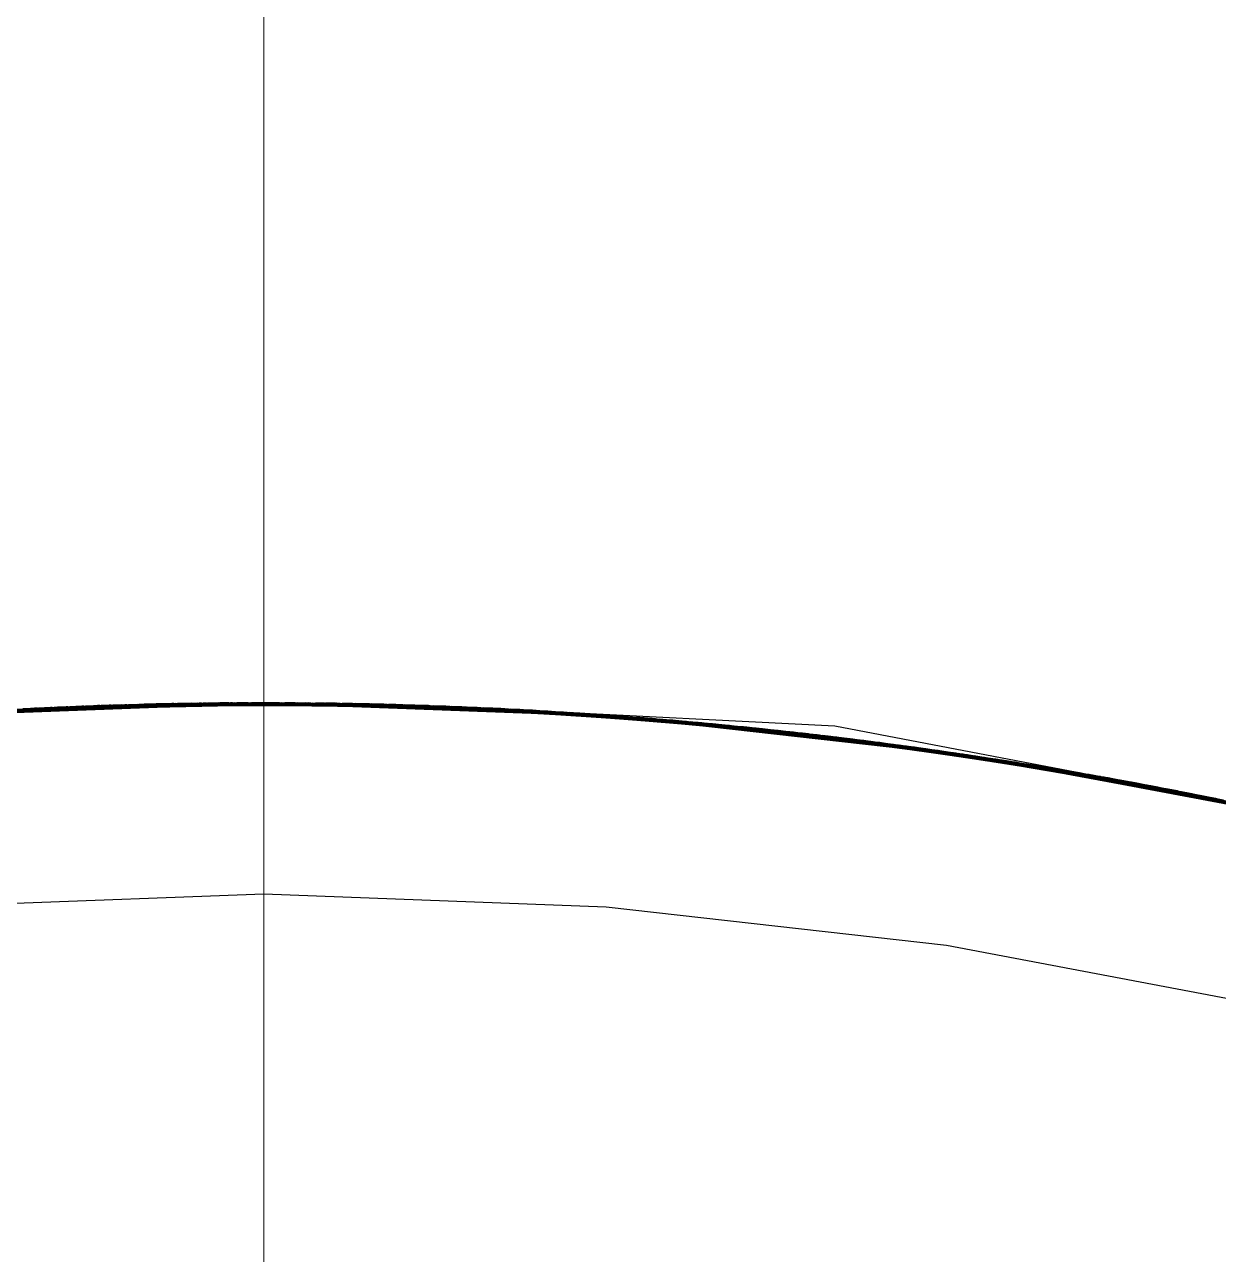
# Model space of a CAD drawing. Header units: millimetres. Extents: x 0 to 420, y 0 to 297.
# Drawn here: x 194.249 to 195.5, y 271.422 to 272.711 of the extents above; entities that cross this region are included whole.
import ezdxf

# ---------------------------------------------------------------- set-up
doc = ezdxf.new("R2010")
doc.units = ezdxf.units.MM
doc.linetypes.add('CENTER', pattern=[5.08, 3.175, -0.635, 0.635, -0.635])
doc.linetypes.add('DASHED', pattern=[1.524, 1.27, -0.254])
for name, color, linetype, lineweight in [('CENTER', 1, 'CENTER', 18), ('HIDDEN', 8, 'DASHED', 25), ('VISIBLE', 7, 'CONTINUOUS', 50)]:
    doc.layers.add(name, color=color, linetype=linetype, lineweight=lineweight)

msp = doc.modelspace()

# ---------------------------------------------------------------- linework, layer by layer
at = {"layer": 'CENTER'}
msp.add_line((194.5, 259.99999), (194.5, 274), dxfattribs=at)
at = {"layer": 'HIDDEN'}
for points in [[(194.05432, 271.9801), (194.36995, 271.99831)], [(194.06045, 271.98064), (194.3761, 271.99846)], [(194.07177, 271.98162), (194.38746, 271.99873)], [(194.07359, 271.98171), (194.38113, 271.99839)], [(194.0779, 271.98214), (194.39361, 271.99886)], [(194.08923, 271.98309), (194.40498, 271.99909)], [(194.08987, 271.98308), (194.39752, 271.99875)], [(194.09536, 271.98359), (194.41113, 271.9992)], [(194.10148, 271.98409), (194.41727, 271.99931)], [(194.10618, 271.9844), (194.41386, 271.99906)], [(194.10669, 271.98451), (194.42249, 271.9994)], [(194.11281, 271.98498), (194.42863, 271.99949)], [(194.11869, 271.98537), (194.42833, 271.99935)], [(194.11894, 271.98545), (194.43477, 271.99957)], [(194.12271, 271.98568), (194.43029, 271.99932)], [(194.12415, 271.98585), (194.44001, 271.99963)], [(194.12635, 271.98601), (194.5, 271.99999)], [(194.5, 271.99999), (194.12635, 271.98601)], [(194.5, 271.99999), (194.12635, 271.98601)], [(194.12945, 271.98613), (194.49906, 271.99996)], [(194.13028, 271.9863), (194.44615, 271.9997)], [(194.13501, 271.98659), (194.44471, 271.99955)], [(194.13641, 271.98675), (194.4523, 271.99976)], [(194.1451, 271.98713), (194.44669, 271.99952)], [(194.14774, 271.98758), (194.46366, 271.99987)], [(194.15125, 271.98775), (194.45918, 271.99963)], [(194.15388, 271.988), (194.46981, 271.9999)], [(194.16169, 271.98828), (194.4548, 271.99936)], [(194.16522, 271.98877), (194.48118, 271.99996)], [(194.16778, 271.98888), (194.4756, 271.99974)], [(194.17136, 271.98918), (194.48733, 271.99997)], [(194.17791, 271.98935), (194.46311, 271.99919)], [(194.1827, 271.98992), (194.4987, 271.99999)], [(194.18404, 271.98993), (194.49199, 271.99979)], [(194.18885, 271.9903), (194.50486, 271.99999)], [(194.19426, 271.99038), (194.47131, 271.99903)], [(194.20019, 271.991), (194.51622, 271.99997)], [(194.20043, 271.99095), (194.50834, 271.99979)], [(194.20632, 271.99136), (194.52236, 271.99995)], [(194.21077, 271.99137), (194.4794, 271.99887)], [(194.21245, 271.99172), (194.5285, 271.99991)], [(194.21694, 271.99191), (194.52476, 271.99974)], [(194.21768, 271.99202), (194.53373, 271.99988)], [(194.22381, 271.99236), (194.53987, 271.99983)], [(194.22695, 271.99228), (194.48771, 271.99871)], [(194.2293, 271.9926), (194.53915, 271.99971)], [(194.22995, 271.99269), (194.54602, 271.99978)], [(194.23317, 271.99281), (194.54114, 271.99963)], [(194.23516, 271.99298), (194.55125, 271.99974)], [(194.24129, 271.9933), (194.55739, 271.99967)], [(194.24556, 271.99345), (194.55569, 271.99955)], [(194.24743, 271.99361), (194.56354, 271.99959)], [(194.256, 271.99378), (194.55753, 271.99947)], [(194.25878, 271.99417), (194.5749, 271.99943)], [(194.26207, 271.99426), (194.57009, 271.99931)], [(194.26493, 271.99446), (194.58105, 271.99933)], [(194.2722, 271.99455), (194.56586, 271.99913)], [(194.27629, 271.99499), (194.59242, 271.99914)], [(194.27833, 271.99501), (194.58646, 271.99905)], [(194.28244, 271.99526), (194.59858, 271.99902)], [(194.28864, 271.99527), (194.57404, 271.99878)], [(194.29379, 271.99574), (194.60993, 271.99879)], [(194.36149, 271.99807), (194.29387, 271.99574)], [(194.2948, 271.99572), (194.60283, 271.99874)], [(194.29993, 271.99599), (194.61607, 271.99865)], [(194.30511, 271.99594), (194.58219, 271.99844)], [(194.30607, 271.99623), (194.62222, 271.9985)], [(194.31127, 271.99637), (194.61923, 271.99838)], [(194.3113, 271.99643), (194.62745, 271.99837)], [(194.31744, 271.99666), (194.63359, 271.99821)], [(194.3213, 271.99655), (194.59049, 271.99809)], [(194.32367, 271.99682), (194.63358, 271.99807)], [(194.43031, 271.99951), (194.36149, 271.99807)], [(194.36779, 271.99814), (194.37727, 271.99841)], [(194.36995, 271.99831), (194.68611, 271.99653)], [(194.37272, 271.99831), (194.68088, 271.99652)], [(194.3761, 271.99846), (194.69226, 271.99629)], [(194.38311, 271.99837), (194.66845, 271.99649)], [(194.38647, 271.99868), (194.38783, 271.99872)], [(194.38746, 271.99873), (194.70361, 271.99585)], [(194.38926, 271.9987), (194.69726, 271.99591)], [(194.3912, 271.99881), (194.39132, 271.99881)], [(194.39361, 271.99886), (194.70975, 271.99559)], [(194.39949, 271.99873), (194.67666, 271.99599)], [(194.40225, 271.99899), (194.40541, 271.99904)], [(194.40498, 271.99909), (194.72112, 271.9951)], [(194.40565, 271.99904), (194.71364, 271.99523)], [(194.40586, 271.99905), (194.40971, 271.99911)], [(194.41113, 271.9992), (194.72726, 271.99483)], [(194.41574, 271.99903), (194.68492, 271.99549)], [(194.41727, 271.99931), (194.73339, 271.99455)], [(194.41779, 271.99924), (194.42635, 271.99938)], [(194.42198, 271.99932), (194.72997, 271.99451)], [(194.42249, 271.9994), (194.73861, 271.9943)], [(194.42863, 271.99949), (194.74474, 271.99401)], [(194.5, 271.99999), (194.43031, 271.99951)], [(194.4306, 271.99945), (194.43412, 271.99951)], [(194.43238, 271.99929), (194.69294, 271.995)], [(194.43448, 271.99951), (194.74447, 271.99388)], [(194.43477, 271.99957), (194.75088, 271.99369)], [(194.43493, 271.99953), (194.43772, 271.99957)], [(194.43857, 271.99955), (194.74638, 271.99373)], [(194.43968, 271.9996), (194.44106, 271.99963)], [(194.44001, 271.99963), (194.7561, 271.99343)], [(194.44615, 271.9997), (194.76223, 271.99311)], [(194.44846, 271.99971), (194.44954, 271.99972)], [(194.45089, 271.99969), (194.76081, 271.99305)], [(194.45192, 271.99973), (194.45415, 271.99974)], [(194.4523, 271.99976), (194.76838, 271.99278)], [(194.46101, 271.99959), (194.76278, 271.99289)], [(194.46339, 271.99979), (194.47181, 271.99984)], [(194.46366, 271.99987), (194.77973, 271.99217)], [(194.46716, 271.99982), (194.77525, 271.99221)], [(194.46981, 271.9999), (194.78587, 271.99182)], [(194.4776, 271.99969), (194.77088, 271.99222)], [(194.47953, 271.99988), (194.4837, 271.9999)], [(194.48118, 271.99996), (194.79721, 271.99115)], [(194.48374, 271.9999), (194.79162, 271.99129)], [(194.48379, 271.9999), (194.48733, 271.99992)], [(194.48733, 271.99997), (194.80335, 271.99078)], [(194.49391, 271.99973), (194.77912, 271.99153)], [(194.49576, 271.99855), (194.65414, 271.99543)], [(194.498, 271.99998), (194.49825, 271.99998)], [(194.4987, 271.99999), (194.8147, 271.99008)], [(194.5, 271.99999), (194.87365, 271.98601)], [(194.87106, 271.98611), (194.5, 271.99999)], [(194.87365, 271.98601), (194.5, 271.99999)], [(194.55497, 271.99969), (194.5, 271.99999)], [(194.50007, 271.99993), (194.80799, 271.9903)], [(194.50102, 271.99996), (194.86724, 271.98649)], [(194.50181, 271.99998), (194.50259, 271.99998)], [(194.50486, 271.99999), (194.82084, 271.98969)], [(194.51022, 271.99973), (194.78733, 271.99085)], [(194.51239, 271.99991), (194.52199, 271.99984)], [(194.51622, 271.99997), (194.83218, 271.98895)], [(194.51644, 271.9999), (194.8243, 271.98927)], [(194.52236, 271.99995), (194.83831, 271.98854)], [(194.52682, 271.99967), (194.79536, 271.99018)], [(194.52718, 271.9998), (194.53871, 271.99972)], [(194.5285, 271.99991), (194.84443, 271.98812)], [(194.53301, 271.99982), (194.84069, 271.98818)], [(194.53373, 271.99988), (194.84965, 271.98775)], [(194.53961, 271.99972), (194.55415, 271.99962)], [(194.53987, 271.99983), (194.85578, 271.98732)], [(194.54304, 271.99956), (194.80366, 271.98949)], [(194.54538, 271.99972), (194.85506, 271.98724)], [(194.54602, 271.99978), (194.86192, 271.98687)], [(194.54926, 271.99969), (194.85705, 271.98703)], [(194.55125, 271.99974), (194.86712, 271.9865)], [(194.60944, 271.9988), (194.55497, 271.99969)], [(194.55739, 271.99967), (194.87325, 271.98605)], [(194.55772, 271.99959), (194.56131, 271.99957)], [(194.56164, 271.99955), (194.87156, 271.98604)], [(194.56211, 271.99956), (194.56491, 271.99954)], [(194.56354, 271.99959), (194.87938, 271.98558)], [(194.57209, 271.99922), (194.87338, 271.98584)], [(194.5749, 271.99943), (194.89071, 271.9847)], [(194.57515, 271.99939), (194.57769, 271.99934)], [(194.5782, 271.99932), (194.88588, 271.98489)], [(194.57856, 271.99932), (194.58234, 271.99924)], [(194.58105, 271.99933), (194.89685, 271.98421)], [(194.58834, 271.99896), (194.88165, 271.98497)], [(194.58972, 271.99909), (194.60029, 271.99887)], [(194.59242, 271.99914), (194.90818, 271.9833)], [(194.59449, 271.99903), (194.90222, 271.98359)], [(194.59858, 271.99902), (194.91432, 271.9828)], [(194.60473, 271.99864), (194.88981, 271.98411)], [(194.60532, 271.99877), (194.61635, 271.99854)], [(194.67761, 271.99684), (194.60944, 271.9988)], [(194.60993, 271.99879), (194.92564, 271.98185)], [(194.61092, 271.9987), (194.91852, 271.98225)], [(194.61607, 271.99865), (194.93176, 271.98132)], [(194.62127, 271.99827), (194.89787, 271.98326)], [(194.62222, 271.9985), (194.93787, 271.98078)], [(194.62274, 271.9984), (194.62744, 271.99831)], [(194.62745, 271.99837), (194.94309, 271.98032)], [(194.62745, 271.99831), (194.93488, 271.98086)], [(194.62746, 271.99831), (194.63079, 271.99824)], [(194.63359, 271.99821), (194.9492, 271.97977)], [(194.6377, 271.99809), (194.63792, 271.99809)], [(193.94364, 271.96894), (194.25878, 271.99417)], [(193.94689, 271.96924), (194.25401, 271.99375)], [(193.94975, 271.96962), (194.26493, 271.99446)], [(193.95698, 271.97016), (194.2498, 271.9933)], [(193.96105, 271.97087), (194.27629, 271.99499)], [(193.96307, 271.97102), (194.27034, 271.99452)], [(193.96717, 271.97152), (194.28244, 271.99526)], [(193.97341, 271.97193), (194.25796, 271.99347)], [(193.97847, 271.97272), (194.29379, 271.99574)], [(193.97951, 271.97276), (194.28671, 271.99525)], [(193.98459, 271.97335), (194.29993, 271.99599)], [(193.98973, 271.97363), (194.26616, 271.99364)], [(193.9907, 271.97399), (194.30607, 271.99623)], [(193.99585, 271.97445), (194.3031, 271.99592)], [(193.9959, 271.97452), (194.3113, 271.99643)], [(194.00202, 271.97513), (194.31744, 271.99666)], [(194.00588, 271.97526), (194.27446, 271.99382)], [(194.00813, 271.97574), (194.32358, 271.99688)], [(194.00823, 271.97569), (194.31743, 271.99653)], [(194.01208, 271.97607), (194.31942, 271.99654)], [(194.01333, 271.97626), (194.3288, 271.99707)], [(194.01944, 271.97685), (194.33493, 271.99727)], [(194.02451, 271.97727), (194.33394, 271.99711)], [(194.02555, 271.97743), (194.34107, 271.99747)], [(194.03482, 271.97805), (194.33585, 271.99711)], [(194.03687, 271.9785), (194.35244, 271.99781)], [(194.04089, 271.97881), (194.34838, 271.9975)], [(194.043, 271.97906), (194.35859, 271.99799)], [(194.05095, 271.97953), (194.34419, 271.99713)], [(194.05707, 271.98027), (194.36473, 271.99797)], [(194.06748, 271.981), (194.35231, 271.99715)], [(194.06965, 271.97999), (194.28248, 271.99399)], [(194.08374, 271.98238), (194.36058, 271.99717)], [(194.09999, 271.98371), (194.36883, 271.99719)], [(194.11655, 271.98502), (194.37688, 271.99721)], [(194.17983, 271.98828), (194.33819, 271.99518)], [(194.29387, 271.99574), (194.22776, 271.99258)], [(194.25943, 271.99418), (194.26102, 271.99425)], [(194.2628, 271.99432), (194.26577, 271.99445)], [(194.2739, 271.99479), (194.28394, 271.99521)], [(194.28939, 271.99544), (194.30004, 271.99589)], [(194.30675, 271.99618), (194.3112, 271.99636)], [(194.31137, 271.99637), (194.31461, 271.99651)], [(194.3215, 271.9968), (194.3218, 271.99681)], [(194.32358, 271.99688), (194.63973, 271.99804)], [(194.32516, 271.99692), (194.3264, 271.99695)], [(194.32754, 271.99696), (194.63556, 271.99796)], [(194.32832, 271.99701), (194.33148, 271.9971)], [(194.3288, 271.99707), (194.64495, 271.9979)], [(194.33493, 271.99727), (194.65109, 271.99772)], [(194.33576, 271.99722), (194.34553, 271.9975)], [(194.33999, 271.99737), (194.65012, 271.99761)], [(194.34107, 271.99747), (194.65723, 271.99752)], [(194.35038, 271.9975), (194.65199, 271.9975)], [(194.35092, 271.99766), (194.36198, 271.99797)], [(194.35244, 271.99781), (194.66859, 271.99715)], [(194.35647, 271.99787), (194.66453, 271.9971)], [(194.35859, 271.99799), (194.67475, 271.99693)], [(194.36657, 271.99796), (194.66032, 271.99699)], [(194.38524, 271.99723), (194.59852, 271.99776)], [(194.63745, 271.99785), (194.90616, 271.98238)], [(194.63973, 271.99804), (194.95533, 271.97922)], [(194.63982, 271.99797), (194.94921, 271.97964)], [(194.64128, 271.99798), (194.6426, 271.99793)], [(194.6437, 271.99787), (194.95117, 271.9794)], [(194.64446, 271.99787), (194.64764, 271.99776)], [(194.64495, 271.9979), (194.96053, 271.97875)], [(194.65109, 271.99772), (194.96664, 271.97818)], [(194.65197, 271.99761), (194.66166, 271.99728)], [(194.65611, 271.9975), (194.96569, 271.97813)], [(194.65723, 271.99752), (194.97276, 271.97759)], [(194.66654, 271.99697), (194.96752, 271.9779)], [(194.66711, 271.99709), (194.67804, 271.99671)], [(194.66859, 271.99715), (194.98408, 271.9765)], [(194.67264, 271.99695), (194.98, 271.97671)], [(194.67475, 271.99693), (194.9902, 271.9759)], [(194.7444, 271.99402), (194.67761, 271.99684)], [(194.68273, 271.9964), (194.9758, 271.97687)], [(194.68406, 271.9965), (194.69326, 271.99619)], [(194.68611, 271.99653), (195.00151, 271.97478)], [(194.68888, 271.99636), (194.9963, 271.9751)], [(194.69226, 271.99629), (195.00764, 271.97416)], [(194.6992, 271.99577), (194.98391, 271.97586)], [(194.70128, 271.9945), (194.91416, 271.98154)], [(194.70285, 271.99586), (194.70383, 271.99582)], [(194.70361, 271.99585), (195.01894, 271.97299)], [(194.70537, 271.99571), (195.0126, 271.97345)], [(194.70717, 271.99569), (194.70773, 271.99567)], [(194.70975, 271.99559), (195.02505, 271.97235)], [(194.71564, 271.99509), (194.99201, 271.97485)], [(194.71786, 271.99518), (194.72669, 271.99476)], [(194.72112, 271.9951), (195.03636, 271.97114)], [(194.72181, 271.99501), (195.02891, 271.97175)], [(194.72726, 271.99483), (195.04247, 271.97048)], [(194.73184, 271.99436), (195.00025, 271.97382)], [(194.73288, 271.99446), (194.74377, 271.99394)], [(194.73339, 271.99455), (195.04858, 271.96981)], [(194.73809, 271.99426), (195.04516, 271.96999)], [(194.73861, 271.9943), (195.05377, 271.96924)], [(194.80952, 271.9904), (194.7444, 271.99402)], [(194.74474, 271.99401), (195.05987, 271.96856)], [(194.74522, 271.99387), (194.75878, 271.99322)], [(194.74847, 271.99357), (195.00822, 271.97283)], [(194.75054, 271.99365), (195.05963, 271.96845)], [(194.75088, 271.99369), (195.06598, 271.96786)], [(194.75467, 271.99344), (195.06149, 271.96818)], [(194.7561, 271.99343), (195.07117, 271.96726)], [(194.76223, 271.99311), (195.07727, 271.96656)], [(194.76351, 271.993), (194.76608, 271.99287)], [(194.76697, 271.9928), (195.07585, 271.96659)], [(194.76826, 271.99277), (194.76946, 271.99271)], [(194.76838, 271.99278), (195.08338, 271.96584)], [(194.77707, 271.99206), (195.07781, 271.9663)], [(194.77973, 271.99217), (195.09865, 271.97599)], [(194.78019, 271.99209), (194.783, 271.99192)], [(194.78322, 271.9919), (195.09021, 271.96484)], [(194.78339, 271.9919), (194.78786, 271.99162)], [(194.78587, 271.99182), (195.10078, 271.96377)], [(194.7936, 271.99111), (195.08587, 271.96511)], [(194.79481, 271.9912), (194.80499, 271.99058)], [(194.79721, 271.99115), (195.11206, 271.96239)], [(194.79975, 271.99094), (195.10648, 271.96288)], [(194.80335, 271.99078), (195.11816, 271.96163)], [(194.87267, 271.98609), (194.80952, 271.9904)], [(194.80994, 271.99012), (195.09401, 271.96391)], [(194.81113, 271.9902), (194.82049, 271.98963)], [(194.81172, 271.98882), (194.96946, 271.9757)], [(194.8147, 271.99008), (195.12945, 271.96021)], [(194.81611, 271.98992), (195.12275, 271.96086)], [(194.82084, 271.98969), (195.13555, 271.95944)], [(194.82616, 271.98909), (195.10219, 271.96271)], [(194.82928, 271.9891), (194.83143, 271.98897)], [(194.83218, 271.98895), (195.14682, 271.95799)], [(194.8324, 271.98887), (195.13896, 271.9588)], [(194.83381, 271.98882), (194.83495, 271.98875)], [(194.83831, 271.98854), (195.15291, 271.95719)], [(194.84276, 271.98798), (195.11014, 271.96154)], [(194.84443, 271.98812), (195.15899, 271.95638)], [(194.84528, 271.98801), (194.85323, 271.98742)], [(194.84895, 271.98774), (195.15526, 271.95668)], [(194.84965, 271.98775), (195.16418, 271.95568)], [(194.85578, 271.98732), (195.17026, 271.95486)], [(194.85662, 271.98717), (194.87037, 271.98616)], [(194.85895, 271.98684), (195.11838, 271.96033)], [(194.86127, 271.98686), (195.16956, 271.95483)], [(194.86192, 271.98687), (195.17636, 271.95403)], [(194.86515, 271.98658), (195.17153, 271.9545)], [(194.86712, 271.9865), (195.18153, 271.95333)], [(194.86724, 271.98649), (195.22964, 271.94636)], [(194.93359, 271.98116), (194.87267, 271.98609)], [(194.87281, 271.98598), (194.88216, 271.98529)], [(194.87325, 271.98605), (195.18762, 271.95249)], [(194.87365, 271.98601), (195.24521, 271.94415)], [(195.24521, 271.94415), (194.87365, 271.98601)], [(195.24422, 271.94426), (194.87465, 271.9859)], [(194.87748, 271.98566), (195.18593, 271.95258)], [(194.87938, 271.98558), (195.19371, 271.95164)], [(194.88788, 271.98467), (195.18773, 271.95228)], [(194.89063, 271.98467), (194.89302, 271.98449)], [(194.89071, 271.9847), (195.20496, 271.95005)], [(194.89401, 271.98438), (195.20014, 271.95054)], [(194.89541, 271.98431), (194.89635, 271.98424)], [(194.89685, 271.98421), (195.21105, 271.94917)], [(194.90412, 271.98338), (195.1959, 271.95089)], [(194.90719, 271.98334), (194.90989, 271.98311)], [(194.90818, 271.9833), (195.22231, 271.94754)], [(194.91028, 271.98307), (195.21637, 271.94821)], [(194.91058, 271.98305), (194.91448, 271.98271)], [(194.91432, 271.9828), (195.2284, 271.94665)], [(194.9204, 271.98204), (195.20401, 271.94951)], [(194.92207, 271.98206), (194.93162, 271.98124)], [(194.92564, 271.98185), (195.23964, 271.94499)], [(194.92661, 271.9817), (195.23255, 271.94584)], [(194.93176, 271.98132), (195.24571, 271.94408)], [(194.99203, 271.97573), (194.93359, 271.98116)], [(194.93693, 271.98061), (195.21197, 271.94816)], [(194.93787, 271.98078), (195.25178, 271.94315)], [(194.93843, 271.98065), (194.94676, 271.97994)], [(194.94309, 271.98032), (195.25695, 271.94236)], [(194.94311, 271.98026), (195.24879, 271.94342)], [(194.9492, 271.97977), (195.26302, 271.94143)], [(194.95243, 271.97945), (194.95417, 271.9793)], [(194.95306, 271.97917), (195.22018, 271.94676)], [(194.95533, 271.97922), (195.2691, 271.94048)], [(194.95541, 271.97915), (195.26304, 271.94129)], [(194.95716, 271.97904), (194.95757, 271.97901)], [(194.95929, 271.97879), (195.26499, 271.94093)], [(194.96053, 271.97875), (195.27426, 271.93969)], [(194.96084, 271.9787), (194.96208, 271.97858)], [(194.96664, 271.97818), (195.28033, 271.93873)], [(194.96841, 271.97796), (194.97148, 271.97766)], [(194.97162, 271.97764), (195.27938, 271.93874)], [(194.97173, 271.97763), (194.97611, 271.9772)], [(194.97276, 271.97759), (195.2864, 271.93776)], [(194.98201, 271.97645), (195.28118, 271.9384)], [(194.98355, 271.97647), (194.99249, 271.9756)], [(194.98408, 271.9765), (195.29762, 271.93596)], [(194.98811, 271.97605), (195.29355, 271.93643)], [(194.9902, 271.9759), (195.3037, 271.93497)], [(195.04774, 271.9699), (194.99203, 271.97573)], [(194.99816, 271.97486), (195.28936, 271.93685)], [(195.00061, 271.9748), (195.00394, 271.97448)], [(195.00151, 271.97478), (195.31492, 271.93314)], [(195.00431, 271.97443), (195.30973, 271.93379)], [(195.00477, 271.9744), (195.00766, 271.97411)], [(195.00764, 271.97416), (195.32099, 271.93213)], [(195.01449, 271.9732), (195.29742, 271.93532)], [(195.01845, 271.97303), (195.0192, 271.97295)], [(195.01894, 271.97299), (195.33219, 271.93026)], [(195.02066, 271.97275), (195.32588, 271.93112)], [(195.02176, 271.97267), (195.02394, 271.97243)], [(195.02505, 271.97235), (195.33825, 271.92923)], [(195.09865, 271.97599), (195.40724, 271.917)], [(195.0165, 271.97179), (195.22815, 271.94541)], [(195.03092, 271.97147), (195.30539, 271.93381)], [(195.03304, 271.97144), (195.04131, 271.97053)], [(195.03636, 271.97114), (195.34946, 271.92731)], [(195.03708, 271.971), (195.34206, 271.92838)], [(195.04247, 271.97048), (195.35551, 271.92626)], [(195.04703, 271.96973), (195.31356, 271.93227)], [(195.10054, 271.9638), (195.04774, 271.9699)], [(195.04858, 271.96981), (195.36157, 271.9252)], [(195.04915, 271.96967), (195.05724, 271.96879)], [(195.05326, 271.96923), (195.35819, 271.9256)], [(195.05377, 271.96924), (195.36672, 271.92431)], [(195.05987, 271.96856), (195.37276, 271.92324)], [(195.06261, 271.9682), (195.06461, 271.96798)], [(195.06356, 271.96788), (195.32147, 271.93077)], [(195.0656, 271.96784), (195.37254, 271.92314)], [(195.06598, 271.96786), (195.37882, 271.92216)], [(195.06694, 271.96773), (195.06822, 271.96759)], [(195.06975, 271.96737), (195.37435, 271.92276)], [(195.07117, 271.96726), (195.38395, 271.92124)], [(195.0715, 271.96722), (195.07182, 271.96718)], [(195.07727, 271.96656), (195.39, 271.92014)], [(195.07896, 271.96632), (195.08135, 271.96604)], [(195.08199, 271.96594), (195.38858, 271.92027)], [(195.08254, 271.96589), (195.08565, 271.96552)], [(195.08338, 271.96584), (195.39606, 271.91904)], [(195.09204, 271.96456), (195.39053, 271.91985)], [(195.09445, 271.96446), (195.1023, 271.96352)], [(195.09816, 271.96402), (195.40281, 271.91761)], [(195.15022, 271.95753), (195.10054, 271.9638)], [(195.10078, 271.96377), (195.41329, 271.91587)], [(195.10841, 271.96259), (195.39852, 271.91815)], [(195.11131, 271.96244), (195.11369, 271.96215)], [(195.11206, 271.96239), (195.42446, 271.91379)], [(195.11455, 271.96202), (195.41891, 271.91463)], [(195.11565, 271.96192), (195.11726, 271.96172)], [(195.11816, 271.96163), (195.4305, 271.91265)], [(195.12473, 271.96056), (195.40652, 271.91645)], [(195.12815, 271.96035), (195.12982, 271.96014)], [(195.12945, 271.96021), (195.44167, 271.91052)], [(195.13087, 271.95997), (195.43503, 271.91159)], [(195.13174, 271.95988), (195.13414, 271.95957)], [(195.13555, 271.95944), (195.44771, 271.90936)], [(195.12644, 271.95914), (195.28291, 271.9361)], [(195.14081, 271.95851), (195.41463, 271.91473)], [(195.14337, 271.95837), (195.14699, 271.9579)], [(195.14682, 271.95799), (195.45887, 271.9072)], [(195.14704, 271.95789), (195.45107, 271.90851)], [(195.14708, 271.95789), (195.15106, 271.95737)], [(195.19664, 271.95123), (195.15022, 271.95753)], [(195.15291, 271.95719), (195.46489, 271.90602)], [(195.15732, 271.95635), (195.42248, 271.91306)], [(195.15899, 271.95638), (195.47092, 271.90482)], [(195.16003, 271.9562), (195.16258, 271.95587)], [(195.16349, 271.95572), (195.4672, 271.90536)], [(195.16418, 271.95568), (195.47604, 271.9038)], [(195.16464, 271.9556), (195.16594, 271.95543)], [(195.17026, 271.95486), (195.48207, 271.9026)], [(195.17339, 271.95443), (195.1742, 271.95431)], [(195.17344, 271.95418), (195.43063, 271.91133)], [(195.17572, 271.95406), (195.48137, 271.9026)], [(195.17636, 271.95403), (195.4881, 271.90138)], [(195.17695, 271.95393), (195.17858, 271.9537)], [(195.17959, 271.95353), (195.48332, 271.90215)], [(195.18046, 271.95344), (195.18297, 271.95309)], [(195.18153, 271.95333), (195.49322, 271.90035)], [(195.18762, 271.95249), (195.49924, 271.89913)], [(195.18865, 271.95229), (195.19141, 271.95191)], [(195.19182, 271.95184), (195.49754, 271.89934)], [(195.19223, 271.95179), (195.19562, 271.95132)], [(195.19371, 271.95164), (195.50527, 271.89789)], [(195.23966, 271.94498), (195.19664, 271.95123)], [(195.2021, 271.9502), (195.49934, 271.89891)], [(195.20496, 271.95005), (195.5164, 271.8956)], [(195.20516, 271.94998), (195.20718, 271.9497)], [(195.20822, 271.94952), (195.51161, 271.89639)], [(195.20951, 271.94937), (195.21072, 271.9492)], [(195.21105, 271.94917), (195.52242, 271.89434)], [(195.21829, 271.94787), (195.50735, 271.89702)], [(195.22191, 271.94758), (195.22319, 271.94739)], [(195.22231, 271.94754), (195.53355, 271.892)], [(195.22442, 271.94717), (195.52766, 271.89305)], [(195.22548, 271.94705), (195.2275, 271.94675)], [(195.2284, 271.94665), (195.53957, 271.89073)], [(195.23135, 271.94617), (195.23366, 271.94583)], [(195.2344, 271.94551), (195.51539, 271.89513)], [(195.23539, 271.94551), (195.59134, 271.87935)], [(195.23741, 271.94527), (195.24001, 271.94489)], [(195.23964, 271.94499), (195.55068, 271.88836)], [(195.27919, 271.93891), (195.23966, 271.94498)], [(195.24059, 271.94478), (195.54365, 271.88966)], [(195.24122, 271.94471), (195.24398, 271.9443)], [(195.24521, 271.94415), (195.61261, 271.87463)], [(195.61261, 271.87463), (195.24521, 271.94415)], [(195.24571, 271.94408), (195.55668, 271.88707)], [(195.61139, 271.87486), (195.2461, 271.94398)], [(195.25084, 271.94304), (195.52322, 271.89328)], [(195.25178, 271.94315), (195.56268, 271.88576)], [(195.25456, 271.94272), (195.25525, 271.94262)], [(195.25695, 271.94236), (195.56779, 271.88464)], [(195.25699, 271.9423), (195.55972, 271.88621)], [(195.25872, 271.94209), (195.25908, 271.94203)], [(195.26302, 271.94143), (195.57379, 271.88333)], [(195.26642, 271.94088), (195.26812, 271.94061)], [(195.26687, 271.94058), (195.53133, 271.89137)], [(195.2691, 271.94048), (195.5798, 271.882)], [(195.26917, 271.94041), (195.57382, 271.88319)], [(195.27015, 271.94029), (195.27223, 271.93996)], [(195.27304, 271.93981), (195.57574, 271.8827)], [(195.27384, 271.93971), (195.27635, 271.93932)], [(195.27426, 271.93969), (195.5849, 271.88088)], [(195.31538, 271.93306), (195.27919, 271.93891)], [(195.28033, 271.93873), (195.5909, 271.87954)], [(195.28259, 271.93834), (195.28422, 271.93808)], [(195.28525, 271.93788), (195.58995, 271.87961)], [(195.2864, 271.93776), (195.5969, 271.87819)], [(195.28643, 271.93773), (195.28817, 271.93746)], [(195.29554, 271.93604), (195.59172, 271.87916)], [(195.29762, 271.93596), (195.60798, 271.87569)], [(195.29923, 271.93569), (195.30014, 271.93554)], [(195.30164, 271.93525), (195.60393, 271.87641)], [(195.30295, 271.93508), (195.30424, 271.93487)], [(195.3037, 271.93497), (195.61398, 271.87432)], [(195.31161, 271.93342), (195.59976, 271.8771)], [(195.31492, 271.93314), (195.62506, 271.87177)], [(195.31509, 271.93308), (195.31654, 271.93284)], [(195.34833, 271.9275), (195.31538, 271.93306)], [(195.31771, 271.93261), (195.61993, 271.87275)], [(195.31899, 271.93244), (195.32045, 271.9322)], [(195.32099, 271.93213), (195.63106, 271.87038)], [(195.32773, 271.93075), (195.60773, 271.87506)], [(195.32966, 271.92922), (195.53924, 271.8895)], [(195.33191, 271.93029), (195.33217, 271.93025)], [(195.33219, 271.93026), (195.64212, 271.86781)], [(195.33388, 271.9299), (195.63586, 271.86907)], [(195.33538, 271.9297), (195.33657, 271.92949)], [(195.33825, 271.92923), (195.6481, 271.8664)], [(195.34407, 271.92798), (195.61555, 271.87306)], [(195.34735, 271.92764), (195.349, 271.92736)], [(195.37802, 271.9223), (195.34833, 271.9275)], [(195.34946, 271.92731), (195.65917, 271.86377)], [(195.3502, 271.92712), (195.65184, 271.86532)], [(195.3515, 271.92693), (195.35268, 271.92673)], [(195.35551, 271.92626), (195.66514, 271.86234)], [(195.36004, 271.92522), (195.62361, 271.871)], [(195.36157, 271.9252), (195.67112, 271.8609)], [(195.36416, 271.92474), (195.36458, 271.92467)], [(195.36621, 271.92433), (195.66779, 271.86151)], [(195.36672, 271.92431), (195.6762, 271.85969)], [(195.36768, 271.92412), (195.36892, 271.9239)], [(195.37276, 271.92324), (195.68217, 271.85824)], [(195.37605, 271.92263), (195.37714, 271.92243)], [(195.37639, 271.92233), (195.63144, 271.86899)], [(195.40447, 271.91751), (195.37802, 271.9223)], [(195.37842, 271.92217), (195.68194, 271.85815)], [(195.37882, 271.92216), (195.68814, 271.85677)], [(195.37976, 271.92197), (195.3812, 271.92171)], [(195.38255, 271.92143), (195.68371, 271.85766)], [(195.38395, 271.92124), (195.6932, 271.85553)], [(195.38404, 271.92121), (195.38475, 271.92108)], [(195.39, 271.92014), (195.69917, 271.85406)], [(195.3926, 271.91967), (195.3929, 271.91961)], [(195.3947, 271.91923), (195.69774, 271.85428)], [(195.39606, 271.91904), (195.70515, 271.85258)], [(195.39634, 271.91898), (195.39698, 271.91887)], [(195.42768, 271.91318), (195.40447, 271.91751)], [(195.40464, 271.91722), (195.69968, 271.85374)], [(195.40724, 271.917), (195.71618, 271.84983)], [(195.40875, 271.91671), (195.40901, 271.91666)], [(195.41072, 271.91629), (195.71179, 271.85072)], [(195.41266, 271.91599), (195.41291, 271.91594)], [(195.41329, 271.91587), (195.72215, 271.84833)], [(195.42079, 271.91422), (195.70756, 271.85153)], [(195.42446, 271.91379), (195.73316, 271.84554)], [(195.42473, 271.91372), (195.42532, 271.91361)], [(195.4269, 271.91326), (195.72767, 271.84673)], [(195.44765, 271.90937), (195.42768, 271.91318)], [(195.42852, 271.91301), (195.4293, 271.91286)], [(195.4305, 271.91265), (195.73912, 271.84402)], [(195.43701, 271.91115), (195.71539, 271.84934)], [(195.43864, 271.90963), (195.59323, 271.87677)], [(195.44096, 271.91065), (195.44131, 271.91058)], [(195.44167, 271.91052), (195.75013, 271.84119)], [(195.44311, 271.91018), (195.74357, 271.84268)], [(195.44487, 271.9099), (195.44522, 271.90983)], [(195.46439, 271.90611), (195.44765, 271.90937)], [(195.44771, 271.90936), (195.75608, 271.83965)], [(195.45291, 271.90809), (195.7234, 271.8471)], [(195.45719, 271.90751), (195.4573, 271.90749)], [(195.45887, 271.9072), (195.76708, 271.83679)], [(195.45909, 271.90709), (195.7594, 271.83859)], [(195.46081, 271.9068), (195.46149, 271.90667)], [(195.47791, 271.90343), (195.46439, 271.90611)], [(195.46489, 271.90602), (195.77302, 271.83523)], [(195.46925, 271.9049), (195.73114, 271.84494)], [(195.47092, 271.90482), (195.77896, 271.83365)], [(195.4731, 271.90439), (195.47359, 271.90429)], [(195.47537, 271.90387), (195.77529, 271.83443)], [(195.47604, 271.9038), (195.78401, 271.83231)], [(195.47715, 271.90358), (195.47731, 271.90355)], [(195.48822, 271.90136), (195.47791, 271.90343)], [(195.48207, 271.9026), (195.78995, 271.83073)], [(195.48522, 271.90171), (195.73917, 271.84269)], [(195.48747, 271.90145), (195.78924, 271.83078)], [(195.4881, 271.90138), (195.79589, 271.82913)], [(195.49531, 271.89993), (195.48822, 271.90136)], [(195.49132, 271.90067), (195.79117, 271.8302)], [(195.49322, 271.90035), (195.80093, 271.82778)], [(195.49919, 271.89914), (195.49531, 271.89993)], [(195.5, 271.89897), (195.49919, 271.89914)], [(195.49924, 271.89913), (195.80687, 271.82618)], [(194.1413, 271.78657), (194.5, 271.79999)], [(194.1413, 271.78657), (194.5, 271.79999)], [(194.5, 271.79999), (194.85871, 271.78657)], [(194.5, 271.79999), (194.85871, 271.78657)], [(194.85871, 271.78657), (195.2154, 271.74638)], [(194.85871, 271.78657), (195.2154, 271.74638)], [(195.2154, 271.74638), (195.5681, 271.67965)], [(195.2154, 271.74638), (195.5681, 271.67965)]]:
    msp.add_lwpolyline(points, dxfattribs=at)
at = {"layer": 'VISIBLE'}
for points in [[(194.23525, 271.99298), (194.55134, 271.99973)], [(194.33819, 271.99518), (194.44047, 271.99964)], [(194.35231, 271.99715), (194.37485, 271.99843)], [(194.36058, 271.99717), (194.39125, 271.99881)], [(194.36198, 271.99797), (194.36779, 271.99814)], [(194.36473, 271.99797), (194.37088, 271.99832)], [(194.36883, 271.99719), (194.40766, 271.99914)], [(194.37088, 271.99832), (194.37272, 271.99831)], [(194.37485, 271.99843), (194.38311, 271.99837)], [(194.37688, 271.99721), (194.42406, 271.99942)], [(194.37727, 271.99841), (194.38647, 271.99868)], [(194.38113, 271.99839), (194.38728, 271.99872)], [(194.38728, 271.99872), (194.38926, 271.9987)], [(194.38783, 271.99872), (194.39073, 271.9988)], [(194.39073, 271.9988), (194.3912, 271.99881)], [(194.39125, 271.99881), (194.39949, 271.99873)], [(194.39132, 271.99881), (194.40225, 271.99899)], [(194.39752, 271.99875), (194.40368, 271.99906)], [(194.40368, 271.99906), (194.40565, 271.99904)], [(194.40541, 271.99904), (194.40586, 271.99905)], [(194.40766, 271.99914), (194.41574, 271.99903)], [(194.40971, 271.99911), (194.41779, 271.99924)], [(194.41386, 271.99906), (194.4201, 271.99935)], [(194.4201, 271.99935), (194.42198, 271.99932)], [(194.42406, 271.99942), (194.43238, 271.99929)], [(194.42635, 271.99938), (194.4306, 271.99945)], [(194.42833, 271.99935), (194.43252, 271.99954)], [(194.43029, 271.99932), (194.43649, 271.99959)], [(194.43252, 271.99954), (194.43448, 271.99951)], [(194.43412, 271.99951), (194.43493, 271.99953)], [(194.43649, 271.99959), (194.43857, 271.99955)], [(194.43772, 271.99957), (194.43968, 271.9996)], [(194.44047, 271.99964), (194.49576, 271.99855)], [(194.44106, 271.99963), (194.44512, 271.99969)], [(194.44471, 271.99955), (194.44892, 271.99973)], [(194.44512, 271.99969), (194.44846, 271.99971)], [(194.44669, 271.99952), (194.45289, 271.99977)], [(194.44892, 271.99973), (194.45089, 271.99969)], [(194.44954, 271.99972), (194.45192, 271.99973)], [(194.45289, 271.99977), (194.46101, 271.99959)], [(194.45415, 271.99974), (194.46339, 271.99979)], [(194.4548, 271.99936), (194.4693, 271.9999)], [(194.45918, 271.99963), (194.46533, 271.99987)], [(194.46311, 271.99919), (194.48571, 271.99997)], [(194.46533, 271.99987), (194.46716, 271.99982)], [(194.4693, 271.9999), (194.4776, 271.99969)], [(194.47131, 271.99903), (194.50212, 271.99999)], [(194.47181, 271.99984), (194.47953, 271.99988)], [(194.4756, 271.99974), (194.48174, 271.99996)], [(194.4794, 271.99887), (194.51853, 271.99996)], [(194.48174, 271.99996), (194.48374, 271.9999)], [(194.4837, 271.9999), (194.48379, 271.9999)], [(194.48571, 271.99997), (194.49391, 271.99973)], [(194.48733, 271.99992), (194.498, 271.99998)], [(194.48771, 271.99871), (194.53494, 271.99987)], [(194.49199, 271.99979), (194.49814, 271.99999)], [(194.49814, 271.99999), (194.50007, 271.99993)], [(194.49825, 271.99998), (194.5, 271.99999)], [(194.49906, 271.99996), (194.5, 271.99999)], [(194.5, 271.99999), (194.50102, 271.99996)], [(194.5, 271.99999), (194.50181, 271.99998)], [(194.50212, 271.99999), (194.51022, 271.99973)], [(194.50259, 271.99998), (194.51239, 271.99991)], [(194.50834, 271.99979), (194.51456, 271.99997)], [(194.51456, 271.99997), (194.51644, 271.9999)], [(194.51853, 271.99996), (194.52682, 271.99967)], [(194.52199, 271.99984), (194.52718, 271.9998)], [(194.52476, 271.99974), (194.53095, 271.9999)], [(194.53095, 271.9999), (194.53301, 271.99982)], [(194.53494, 271.99987), (194.54304, 271.99956)], [(194.53871, 271.99972), (194.53961, 271.99972)], [(194.53915, 271.99971), (194.54338, 271.9998)], [(194.54114, 271.99963), (194.54736, 271.99977)], [(194.54338, 271.9998), (194.54538, 271.99972)], [(194.54736, 271.99977), (194.54926, 271.99969)], [(194.55134, 271.99973), (194.86722, 271.98649)], [(194.55415, 271.99962), (194.55772, 271.99959)], [(194.55569, 271.99955), (194.5598, 271.99963)], [(194.55753, 271.99947), (194.56376, 271.99959)], [(194.5598, 271.99963), (194.56164, 271.99955)], [(194.56131, 271.99957), (194.56211, 271.99956)], [(194.56376, 271.99959), (194.57209, 271.99922)], [(194.56491, 271.99954), (194.56969, 271.99951)], [(194.56586, 271.99913), (194.58017, 271.99935)], [(194.56969, 271.99951), (194.57515, 271.99939)], [(194.57009, 271.99931), (194.5762, 271.99941)], [(194.57404, 271.99878), (194.59658, 271.99906)], [(194.5762, 271.99941), (194.5782, 271.99932)], [(194.57769, 271.99934), (194.57856, 271.99932)], [(194.58017, 271.99935), (194.58834, 271.99896)], [(194.58219, 271.99844), (194.61298, 271.99872)], [(194.58234, 271.99924), (194.58972, 271.99909)], [(194.58646, 271.99905), (194.59261, 271.99913)], [(194.59049, 271.99809), (194.62939, 271.99832)], [(194.59261, 271.99913), (194.59449, 271.99903)], [(194.59658, 271.99906), (194.60473, 271.99864)], [(194.60029, 271.99887), (194.60532, 271.99877)], [(194.60283, 271.99874), (194.60902, 271.9988)], [(194.60902, 271.9988), (194.61092, 271.9987)], [(194.61298, 271.99872), (194.62127, 271.99827)], [(194.61635, 271.99854), (194.62274, 271.9984)], [(194.61923, 271.99838), (194.62541, 271.99842)], [(194.62541, 271.99842), (194.62745, 271.99831)], [(194.62744, 271.99831), (194.62746, 271.99831)], [(194.62939, 271.99832), (194.63745, 271.99785)], [(194.63079, 271.99824), (194.6377, 271.99809)], [(194.63358, 271.99807), (194.63784, 271.99809)], [(194.63784, 271.99809), (194.63982, 271.99797)], [(194.63792, 271.99809), (194.63851, 271.99807)], [(194.63851, 271.99807), (194.64128, 271.99798)], [(194.24766, 271.99363), (194.256, 271.99378)], [(194.24907, 271.99365), (194.25574, 271.99402)], [(194.2498, 271.9933), (194.26404, 271.99442)], [(194.25401, 271.99375), (194.26008, 271.99423)], [(194.25574, 271.99402), (194.25943, 271.99418)], [(194.25796, 271.99347), (194.28044, 271.99517)], [(194.26008, 271.99423), (194.26207, 271.99426)], [(194.26102, 271.99425), (194.2628, 271.99432)], [(194.26404, 271.99442), (194.2722, 271.99455)], [(194.26577, 271.99445), (194.2739, 271.99479)], [(194.26616, 271.99364), (194.29683, 271.99586)], [(194.27034, 271.99452), (194.27647, 271.99499)], [(194.27446, 271.99382), (194.31324, 271.9965)], [(194.27647, 271.99499), (194.27833, 271.99501)], [(194.28044, 271.99517), (194.28864, 271.99527)], [(194.28248, 271.99399), (194.32963, 271.9971)], [(194.28394, 271.99521), (194.28939, 271.99544)], [(194.28671, 271.99525), (194.29287, 271.9957)], [(194.29287, 271.9957), (194.2948, 271.99572)], [(194.29683, 271.99586), (194.30511, 271.99594)], [(194.30004, 271.99589), (194.30675, 271.99618)], [(194.3031, 271.99592), (194.30926, 271.99635)], [(194.30926, 271.99635), (194.31127, 271.99637)], [(194.3112, 271.99636), (194.31137, 271.99637)], [(194.31324, 271.9965), (194.3213, 271.99655)], [(194.31461, 271.99651), (194.3215, 271.9968)], [(194.31743, 271.99653), (194.32168, 271.99681)], [(194.31942, 271.99654), (194.32566, 271.99695)], [(194.32168, 271.99681), (194.32367, 271.99682)], [(194.3218, 271.99681), (194.32255, 271.99684)], [(194.32255, 271.99684), (194.32516, 271.99692)], [(194.32566, 271.99695), (194.32754, 271.99696)], [(194.3264, 271.99695), (194.32832, 271.99701)], [(194.32963, 271.9971), (194.38524, 271.99723)], [(194.33148, 271.9971), (194.33576, 271.99722)], [(194.33394, 271.99711), (194.33808, 271.99737)], [(194.33585, 271.99711), (194.34205, 271.9975)], [(194.33808, 271.99737), (194.33999, 271.99737)], [(194.34205, 271.9975), (194.35038, 271.9975)], [(194.34419, 271.99713), (194.35844, 271.99799)], [(194.34553, 271.9975), (194.35092, 271.99766)], [(194.34838, 271.9975), (194.35447, 271.99787)], [(194.35447, 271.99787), (194.35647, 271.99787)], [(194.35844, 271.99799), (194.36657, 271.99796)], [(194.59852, 271.99776), (194.64579, 271.99787)], [(194.63556, 271.99796), (194.64181, 271.99798)], [(194.64181, 271.99798), (194.6437, 271.99787)], [(194.6426, 271.99793), (194.64446, 271.99787)], [(194.64579, 271.99787), (194.70128, 271.9945)], [(194.64764, 271.99776), (194.65197, 271.99761)], [(194.65012, 271.99761), (194.65424, 271.99761)], [(194.65199, 271.9975), (194.65821, 271.9975)], [(194.65414, 271.99543), (194.75656, 271.99341)], [(194.65424, 271.99761), (194.65611, 271.9975)], [(194.65821, 271.9975), (194.66654, 271.99697)], [(194.66032, 271.99699), (194.6746, 271.99694)], [(194.66166, 271.99728), (194.66711, 271.99709)], [(194.66453, 271.9971), (194.67063, 271.99708)], [(194.66845, 271.99649), (194.691, 271.99634)], [(194.67063, 271.99708), (194.67264, 271.99695)], [(194.6746, 271.99694), (194.68273, 271.9964)], [(194.67666, 271.99599), (194.7074, 271.99569)], [(194.67804, 271.99671), (194.68406, 271.9965)], [(194.68088, 271.99652), (194.68703, 271.99649)], [(194.68492, 271.99549), (194.7238, 271.99498)], [(194.68703, 271.99649), (194.68888, 271.99636)], [(194.691, 271.99634), (194.6992, 271.99577)], [(194.69294, 271.995), (194.74018, 271.99423)], [(194.69326, 271.99619), (194.70285, 271.99586)], [(194.69726, 271.99591), (194.70343, 271.99585)], [(194.70343, 271.99585), (194.70537, 271.99571)], [(194.70383, 271.99582), (194.70613, 271.99574)], [(194.70613, 271.99574), (194.70717, 271.99569)], [(194.7074, 271.99569), (194.71564, 271.99509)], [(194.70773, 271.99567), (194.71786, 271.99518)], [(194.71364, 271.99523), (194.71982, 271.99516)], [(194.71982, 271.99516), (194.72181, 271.99501)], [(194.7238, 271.99498), (194.73184, 271.99436)], [(194.72669, 271.99476), (194.73288, 271.99446)], [(194.72997, 271.99451), (194.73621, 271.99441)], [(194.73621, 271.99441), (194.73809, 271.99426)], [(194.74018, 271.99423), (194.74847, 271.99357)], [(194.74377, 271.99394), (194.74522, 271.99387)], [(194.74447, 271.99388), (194.74863, 271.99381)], [(194.74638, 271.99373), (194.75259, 271.99361)], [(194.74863, 271.99381), (194.75054, 271.99365)], [(194.75259, 271.99361), (194.75467, 271.99344)], [(194.75656, 271.99341), (194.81172, 271.98882)], [(194.75878, 271.99322), (194.76351, 271.993)], [(194.76081, 271.99305), (194.765, 271.99296)], [(194.76278, 271.99289), (194.76897, 271.99275)], [(194.765, 271.99296), (194.76697, 271.9928)], [(194.76608, 271.99287), (194.76826, 271.99277)], [(194.76897, 271.99275), (194.77707, 271.99206)], [(194.76946, 271.99271), (194.77224, 271.99258)], [(194.77088, 271.99222), (194.78536, 271.99185)], [(194.77224, 271.99258), (194.78019, 271.99209)], [(194.77525, 271.99221), (194.78139, 271.99206)], [(194.77912, 271.99153), (194.80174, 271.99088)], [(194.78139, 271.99206), (194.78322, 271.9919)], [(194.783, 271.99192), (194.78339, 271.9919)], [(194.78536, 271.99185), (194.7936, 271.99111)], [(194.78733, 271.99085), (194.81812, 271.98986)], [(194.78786, 271.99162), (194.79481, 271.9912)], [(194.79162, 271.99129), (194.79778, 271.99112)], [(194.79536, 271.99018), (194.83449, 271.9888)], [(194.79778, 271.99112), (194.79975, 271.99094)], [(194.80174, 271.99088), (194.80994, 271.99012)], [(194.80366, 271.98949), (194.85086, 271.98767)], [(194.80499, 271.99058), (194.81113, 271.9902)], [(194.80799, 271.9903), (194.81415, 271.99011)], [(194.81415, 271.99011), (194.81611, 271.98992)], [(194.81812, 271.98986), (194.82616, 271.98909)], [(194.82049, 271.98963), (194.82928, 271.9891)], [(194.8243, 271.98927), (194.83053, 271.98905)], [(194.83053, 271.98905), (194.8324, 271.98887)], [(194.83143, 271.98897), (194.83381, 271.98882)], [(194.83449, 271.9888), (194.84276, 271.98798)], [(194.83495, 271.98875), (194.83655, 271.98865)], [(194.83655, 271.98865), (194.84528, 271.98801)], [(194.84069, 271.98818), (194.84689, 271.98795)], [(194.84689, 271.98795), (194.84895, 271.98774)], [(194.85086, 271.98767), (194.85895, 271.98684)], [(194.85323, 271.98742), (194.85662, 271.98717)], [(194.85506, 271.98724), (194.85928, 271.98707)], [(194.85705, 271.98703), (194.86325, 271.98678)], [(194.85928, 271.98707), (194.86127, 271.98686)], [(194.86325, 271.98678), (194.86515, 271.98658)], [(194.86722, 271.98649), (195.18163, 271.95331)], [(194.87037, 271.98616), (194.87281, 271.98598)], [(194.87365, 271.98601), (194.87106, 271.98611)], [(194.87156, 271.98604), (194.87566, 271.98586)], [(194.87338, 271.98584), (194.87961, 271.98557)], [(194.87465, 271.9859), (194.87365, 271.98601)], [(194.87566, 271.98586), (194.87748, 271.98566)], [(194.87961, 271.98557), (194.88788, 271.98467)], [(194.88216, 271.98529), (194.89063, 271.98467)], [(194.88165, 271.98497), (194.89597, 271.98429)], [(194.88588, 271.98489), (194.89201, 271.9846)], [(194.88981, 271.98411), (194.91233, 271.98296)], [(194.89201, 271.9846), (194.89401, 271.98438)], [(194.89302, 271.98449), (194.89541, 271.98431)], [(194.89597, 271.98429), (194.90412, 271.98338)], [(194.89635, 271.98424), (194.89878, 271.98407)], [(194.89787, 271.98326), (194.92868, 271.98159)], [(194.89878, 271.98407), (194.90719, 271.98334)], [(194.90222, 271.98359), (194.90837, 271.98328)], [(194.90616, 271.98238), (194.94503, 271.98015)], [(194.90837, 271.98328), (194.91028, 271.98307)], [(194.90989, 271.98311), (194.91058, 271.98305)], [(194.91233, 271.98296), (194.9204, 271.98204)], [(194.91416, 271.98154), (194.96136, 271.97867)], [(194.91448, 271.98271), (194.92207, 271.98206)], [(194.91852, 271.98225), (194.92473, 271.98192)], [(194.92473, 271.98192), (194.92661, 271.9817)], [(194.92868, 271.98159), (194.93693, 271.98061)], [(194.93162, 271.98124), (194.93843, 271.98065)], [(194.93488, 271.98086), (194.94106, 271.9805)], [(194.94106, 271.9805), (194.94311, 271.98026)], [(194.94503, 271.98015), (194.95306, 271.97917)], [(194.94676, 271.97994), (194.95243, 271.97945)], [(194.94921, 271.97964), (194.95344, 271.97939)], [(194.95117, 271.9794), (194.9574, 271.97903)], [(194.95344, 271.97939), (194.95541, 271.97915)], [(194.95417, 271.9793), (194.95716, 271.97904)], [(194.9574, 271.97903), (194.95929, 271.97879)], [(194.95757, 271.97901), (194.95867, 271.97891)], [(194.95867, 271.97891), (194.96084, 271.9787)], [(194.96136, 271.97867), (195.0165, 271.97179)], [(194.96208, 271.97858), (194.96841, 271.97796)], [(194.96569, 271.97813), (194.96978, 271.97787)], [(194.96752, 271.9779), (194.97373, 271.97751)], [(194.96946, 271.9757), (195.07163, 271.96721)], [(194.96978, 271.97787), (194.97162, 271.97764)], [(194.97148, 271.97766), (194.97173, 271.97763)], [(194.97373, 271.97751), (194.98201, 271.97645)], [(194.9758, 271.97687), (194.99006, 271.97592)], [(194.97611, 271.9772), (194.98355, 271.97647)], [(194.98, 271.97671), (194.98611, 271.97631)], [(194.98391, 271.97586), (195.00639, 271.97428)], [(194.98611, 271.97631), (194.98811, 271.97605)], [(194.99006, 271.97592), (194.99816, 271.97486)], [(194.99201, 271.97485), (195.02271, 271.9726)], [(194.99249, 271.9756), (195.00061, 271.9748)], [(194.9963, 271.9751), (195.00244, 271.97468)], [(195.00025, 271.97382), (195.03903, 271.97085)], [(195.00244, 271.97468), (195.00431, 271.97443)], [(195.00394, 271.97448), (195.00477, 271.9744)], [(195.00639, 271.97428), (195.01449, 271.9732)], [(195.00766, 271.97411), (195.01597, 271.9733)], [(195.00822, 271.97283), (195.05534, 271.96906)], [(195.0126, 271.97345), (195.01877, 271.97301)], [(195.01597, 271.9733), (195.01845, 271.97303)], [(195.01877, 271.97301), (195.02066, 271.97275)], [(195.0192, 271.97295), (195.02176, 271.97267)], [(195.02271, 271.9726), (195.03092, 271.97147)], [(195.02394, 271.97243), (195.03304, 271.97144)], [(195.02891, 271.97175), (195.03508, 271.97128)], [(195.03508, 271.97128), (195.03708, 271.971)], [(195.03903, 271.97085), (195.04703, 271.96973)], [(195.04131, 271.97053), (195.04915, 271.96967)], [(195.04516, 271.96999), (195.05139, 271.9695)], [(195.05139, 271.9695), (195.05326, 271.96923)], [(195.05534, 271.96906), (195.06356, 271.96788)], [(195.05724, 271.96879), (195.06261, 271.9682)], [(195.05963, 271.96845), (195.06374, 271.96811)], [(195.06149, 271.96818), (195.06769, 271.96767)], [(195.06374, 271.96811), (195.0656, 271.96784)], [(195.06461, 271.96798), (195.06694, 271.96773)], [(195.06769, 271.96767), (195.06975, 271.96737)], [(195.06822, 271.96759), (195.07046, 271.96734)], [(195.07046, 271.96734), (195.0715, 271.96722)], [(195.07163, 271.96721), (195.12644, 271.95914)], [(195.07182, 271.96718), (195.07896, 271.96632)], [(195.07585, 271.96659), (195.08003, 271.96623)], [(195.07781, 271.9663), (195.08398, 271.96577)], [(195.08003, 271.96623), (195.08199, 271.96594)], [(195.08135, 271.96604), (195.08254, 271.96589)], [(195.08398, 271.96577), (195.09204, 271.96456)], [(195.08565, 271.96552), (195.09445, 271.96446)], [(195.08587, 271.96511), (195.10028, 271.96383)], [(195.09021, 271.96484), (195.09633, 271.9643)], [(195.09401, 271.96391), (195.11656, 271.96183)], [(195.09633, 271.9643), (195.09816, 271.96402)], [(195.10028, 271.96383), (195.10841, 271.96259)], [(195.10219, 271.96271), (195.13285, 271.95978)], [(195.1023, 271.96352), (195.11131, 271.96244)], [(195.10648, 271.96288), (195.11263, 271.96232)], [(195.11014, 271.96154), (195.14912, 271.95768)], [(195.11263, 271.96232), (195.11455, 271.96202)], [(195.11369, 271.96215), (195.11565, 271.96192)], [(195.11656, 271.96183), (195.12473, 271.96056)], [(195.11726, 271.96172), (195.12195, 271.96116)], [(195.11838, 271.96033), (195.16538, 271.95552)], [(195.12195, 271.96116), (195.12815, 271.96035)], [(195.12275, 271.96086), (195.1289, 271.96028)], [(195.1289, 271.96028), (195.13087, 271.95997)], [(195.12982, 271.96014), (195.13174, 271.95988)], [(195.13285, 271.95978), (195.14081, 271.95851)], [(195.13414, 271.95957), (195.14337, 271.95837)], [(195.13896, 271.9588), (195.14518, 271.95819)], [(195.14518, 271.95819), (195.14704, 271.95789)], [(195.14699, 271.9579), (195.14708, 271.95789)], [(195.14912, 271.95768), (195.15732, 271.95635)], [(195.15106, 271.95737), (195.16003, 271.9562)], [(195.15526, 271.95668), (195.16143, 271.95606)], [(195.16143, 271.95606), (195.16349, 271.95572)], [(195.16258, 271.95587), (195.16464, 271.9556)], [(195.16538, 271.95552), (195.17344, 271.95418)], [(195.16594, 271.95543), (195.17027, 271.95486)], [(195.16956, 271.95483), (195.17375, 271.95439)], [(195.17027, 271.95486), (195.17339, 271.95443)], [(195.17153, 271.9545), (195.17769, 271.95385)], [(195.17375, 271.95439), (195.17572, 271.95406)], [(195.1742, 271.95431), (195.17695, 271.95393)], [(195.17769, 271.95385), (195.17959, 271.95353)], [(195.17858, 271.9537), (195.18046, 271.95344)], [(195.18163, 271.95331), (195.49332, 271.90033)], [(195.18297, 271.95309), (195.18865, 271.95229)], [(195.18593, 271.95258), (195.19001, 271.95215)], [(195.18773, 271.95228), (195.19395, 271.95161)], [(195.19001, 271.95215), (195.19182, 271.95184)], [(195.19141, 271.95191), (195.19223, 271.95179)], [(195.19395, 271.95161), (195.2021, 271.9502)], [(195.19562, 271.95132), (195.20516, 271.94998)], [(195.1959, 271.95089), (195.21019, 271.9493)], [(195.20014, 271.95054), (195.20626, 271.94986)], [(195.20401, 271.94951), (195.22643, 271.94694)], [(195.20626, 271.94986), (195.20822, 271.94952)], [(195.20718, 271.9497), (195.20951, 271.94937)], [(195.21019, 271.9493), (195.21829, 271.94787)], [(195.21072, 271.9492), (195.21526, 271.94857)], [(195.21197, 271.94816), (195.24266, 271.94454)], [(195.21526, 271.94857), (195.22191, 271.94758)], [(195.21637, 271.94821), (195.2225, 271.94751)], [(195.22018, 271.94676), (195.25888, 271.94207)], [(195.2225, 271.94751), (195.22442, 271.94717)], [(195.22319, 271.94739), (195.22548, 271.94705)], [(195.22643, 271.94694), (195.2344, 271.94551)], [(195.2275, 271.94675), (195.23135, 271.94617)], [(195.22815, 271.94541), (195.27509, 271.93955)], [(195.22964, 271.94636), (195.23249, 271.94605)], [(195.23249, 271.94605), (195.23539, 271.94551)], [(195.23255, 271.94584), (195.23874, 271.94512)], [(195.23366, 271.94583), (195.23741, 271.94527)], [(195.23874, 271.94512), (195.24059, 271.94478)], [(195.24001, 271.94489), (195.24122, 271.94471)], [(195.24266, 271.94454), (195.25084, 271.94304)], [(195.24398, 271.9443), (195.25456, 271.94272)], [(195.24521, 271.94415), (195.24422, 271.94426)], [(195.2461, 271.94398), (195.24521, 271.94415)], [(195.24879, 271.94342), (195.25495, 271.94267)], [(195.25495, 271.94267), (195.25699, 271.9423)], [(195.25525, 271.94262), (195.25681, 271.94239)], [(195.25681, 271.94239), (195.25872, 271.94209)], [(195.25888, 271.94207), (195.26687, 271.94058)], [(195.25908, 271.94203), (195.26642, 271.94088)], [(195.26304, 271.94129), (195.26723, 271.94078)], [(195.26499, 271.94093), (195.27116, 271.94017)], [(195.26723, 271.94078), (195.26917, 271.94041)], [(195.26812, 271.94061), (195.27015, 271.94029)], [(195.27116, 271.94017), (195.27304, 271.93981)], [(195.27223, 271.93996), (195.27384, 271.93971)], [(195.27509, 271.93955), (195.32966, 271.92922)], [(195.27635, 271.93932), (195.28259, 271.93834)], [(195.27938, 271.93874), (195.28345, 271.93823)], [(195.28118, 271.9384), (195.28737, 271.93761)], [(195.28291, 271.9361), (195.38442, 271.92115)], [(195.28345, 271.93823), (195.28525, 271.93788)], [(195.28422, 271.93808), (195.28643, 271.93773)], [(195.28737, 271.93761), (195.29554, 271.93604)], [(195.28817, 271.93746), (195.29489, 271.9364)], [(195.28936, 271.93685), (195.30356, 271.935)], [(195.29355, 271.93643), (195.29965, 271.93564)], [(195.29489, 271.9364), (195.29923, 271.93569)], [(195.29742, 271.93532), (195.31976, 271.93233)], [(195.29965, 271.93564), (195.30164, 271.93525)], [(195.30014, 271.93554), (195.30295, 271.93508)], [(195.30356, 271.935), (195.31161, 271.93342)], [(195.30424, 271.93487), (195.31509, 271.93308)], [(195.30539, 271.93381), (195.33594, 271.92962)], [(195.30973, 271.93379), (195.31584, 271.93298)], [(195.31356, 271.93227), (195.35211, 271.92685)], [(195.31584, 271.93298), (195.31771, 271.93261)], [(195.31654, 271.93284), (195.31899, 271.93244)], [(195.31976, 271.93233), (195.32773, 271.93075)], [(195.32045, 271.9322), (195.32971, 271.93067)], [(195.32147, 271.93077), (195.36827, 271.92403)], [(195.32588, 271.93112), (195.33203, 271.93028)], [(195.32971, 271.93067), (195.33191, 271.93029)], [(195.33203, 271.93028), (195.33388, 271.9299)], [(195.33217, 271.93025), (195.33538, 271.9297)], [(195.33594, 271.92962), (195.34407, 271.92798)], [(195.33657, 271.92949), (195.34735, 271.92764)], [(195.34206, 271.92838), (195.34819, 271.92753)], [(195.34819, 271.92753), (195.3502, 271.92712)], [(195.349, 271.92736), (195.3515, 271.92693)], [(195.35211, 271.92685), (195.36004, 271.92522)], [(195.35268, 271.92673), (195.36128, 271.92526)], [(195.35819, 271.9256), (195.36436, 271.92471)], [(195.36128, 271.92526), (195.36416, 271.92474)], [(195.36436, 271.92471), (195.36621, 271.92433)], [(195.36458, 271.92467), (195.36768, 271.92412)], [(195.36827, 271.92403), (195.37639, 271.92233)], [(195.36892, 271.9239), (195.37605, 271.92263)], [(195.37254, 271.92314), (195.3766, 271.92255)], [(195.37435, 271.92276), (195.38051, 271.92186)], [(195.3766, 271.92255), (195.37842, 271.92217)], [(195.37714, 271.92243), (195.37976, 271.92197)], [(195.38051, 271.92186), (195.38255, 271.92143)], [(195.3812, 271.92171), (195.38404, 271.92121)], [(195.38442, 271.92115), (195.43864, 271.90963)], [(195.38475, 271.92108), (195.3896, 271.92022)], [(195.38858, 271.92027), (195.39275, 271.91965)], [(195.3896, 271.92022), (195.3926, 271.91967)], [(195.39053, 271.91985), (195.39665, 271.91894)], [(195.39275, 271.91965), (195.3947, 271.91923)], [(195.3929, 271.91961), (195.39634, 271.91898)], [(195.39665, 271.91894), (195.40464, 271.91722)], [(195.39698, 271.91887), (195.40875, 271.91671)], [(195.39852, 271.91815), (195.4128, 271.91597)], [(195.40281, 271.91761), (195.40889, 271.91668)], [(195.40652, 271.91645), (195.42892, 271.91295)], [(195.40889, 271.91668), (195.41072, 271.91629)], [(195.40901, 271.91666), (195.41266, 271.91599)], [(195.4128, 271.91597), (195.42079, 271.91422)], [(195.41291, 271.91594), (195.41468, 271.91562)], [(195.41463, 271.91473), (195.44504, 271.90987)], [(195.41468, 271.91562), (195.42473, 271.91372)], [(195.41891, 271.91463), (195.42503, 271.91368)], [(195.42248, 271.91306), (195.46115, 271.90675)], [(195.42503, 271.91368), (195.4269, 271.91326)], [(195.42532, 271.91361), (195.42852, 271.91301)], [(195.42892, 271.91295), (195.43701, 271.91115)], [(195.4293, 271.91286), (195.43652, 271.9115)], [(195.43063, 271.91133), (195.47723, 271.90356)], [(195.43503, 271.91159), (195.44113, 271.91062)], [(195.43652, 271.9115), (195.44096, 271.91065)], [(195.44113, 271.91062), (195.44311, 271.91018)], [(195.44131, 271.91058), (195.44487, 271.9099)], [(195.44504, 271.90987), (195.45291, 271.90809)], [(195.44522, 271.90983), (195.45512, 271.90792)], [(195.45107, 271.90851), (195.45725, 271.90751)], [(195.45512, 271.90792), (195.45719, 271.90751)], [(195.45725, 271.90751), (195.45909, 271.90709)], [(195.4573, 271.90749), (195.46081, 271.9068)], [(195.46115, 271.90675), (195.46925, 271.9049)], [(195.46149, 271.90667), (195.4705, 271.9049)], [(195.4672, 271.90536), (195.47334, 271.90435)], [(195.4705, 271.9049), (195.4731, 271.90439)], [(195.47334, 271.90435), (195.47537, 271.90387)], [(195.47359, 271.90429), (195.47715, 271.90358)], [(195.47723, 271.90356), (195.48522, 271.90171)], [(195.47731, 271.90355), (195.48266, 271.90248)], [(195.48137, 271.9026), (195.48552, 271.9019)], [(195.48266, 271.90248), (195.49161, 271.90068)], [(195.48332, 271.90215), (195.48942, 271.90112)], [(195.48552, 271.9019), (195.48747, 271.90145)], [(195.48942, 271.90112), (195.49132, 271.90067)], [(195.49161, 271.90068), (195.49734, 271.89952)], [(195.49332, 271.90033), (195.80104, 271.82775)], [(195.49734, 271.89952), (195.49987, 271.899)], [(195.49754, 271.89934), (195.50161, 271.89864)], [(195.49934, 271.89891), (195.5055, 271.89785)], [(195.49987, 271.899), (195.5, 271.89897)], [(195.5, 271.89891), (195.5, 271.89897)]]:
    msp.add_lwpolyline(points, dxfattribs=at)

doc.saveas('drawing.dxf')
